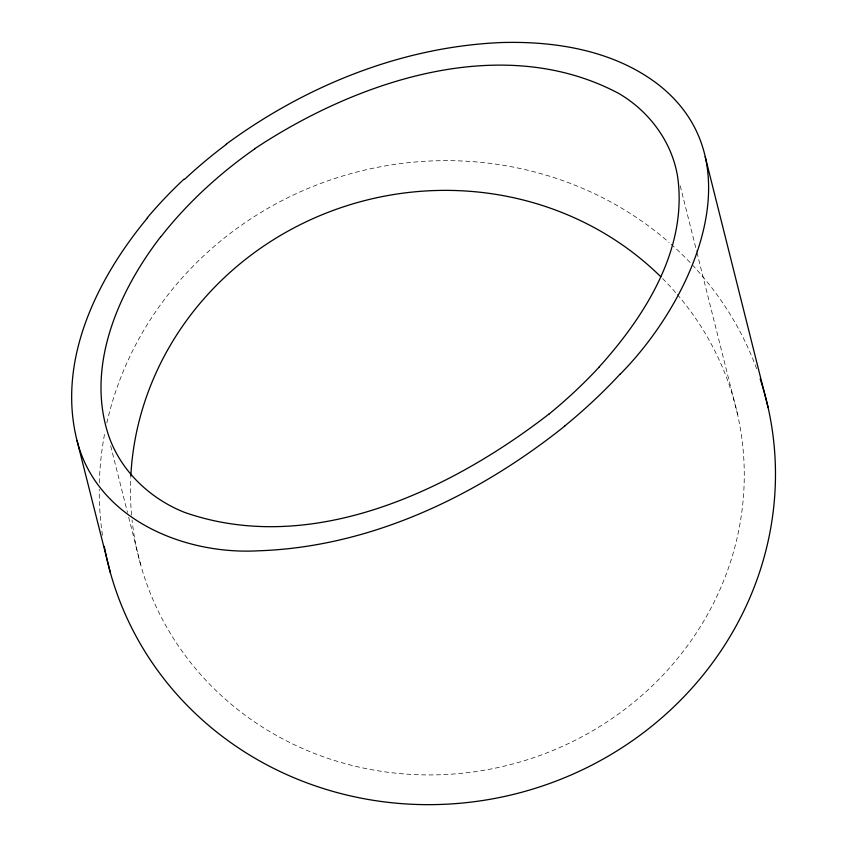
<?xml version="1.0" encoding="UTF-8"?>
<svg xmlns="http://www.w3.org/2000/svg" width="847" height="847" viewBox="0 0 847 847"><rect width="100%" height="100%" fill="white"/><g stroke="black" fill="none" stroke-linecap="round" stroke-linejoin="round"><path stroke-width="0.64" stroke-dasharray="4.24 3.18" d="M110.671 445.893L127.463 512.424M128.67 517.242L140.56 564.388M680.236 185.864L696.615 251.167M696.933 252.448L737.589 414.532M102.466 535.304A339.171 320.886 -14.1 0 1 101.619 529.089M101.46 527.84A339.171 320.886 -14.1 0 1 99.247 489.386M99.353 482.854A339.171 320.886 -14.1 0 1 105.007 431.748M106.849 423.034A339.171 320.886 -14.1 0 1 336.915 177.796A339.171 320.886 -14.1 0 1 669.098 242.475M671.057 244.19A339.171 320.886 -14.1 0 1 757.144 370.139M677.282 294.46A307.863 291.262 -14.1 0 1 553.387 750.251A307.863 291.262 -14.1 0 1 132.047 520.026M131.571 515.156A307.863 291.262 -14.1 0 1 130.745 477.507M662.619 278.589A307.863 291.262 -14.1 0 1 676.457 293.496"/><path stroke-width="1.27" d="M160.454 237.022C118.135 292.109 85.208 367.1 108.988 436.639C121.333 471.599 150.459 498.883 184.593 512.393C311.273 556.67 449.704 490.858 548.888 414.119M147.558 217.848C97.289 278.345 56.696 360.208 77.013 440.525L110.375 572.71M598.882 367.28C644.853 316.429 687.129 249.844 677.854 178.389C672.762 142.783 649.564 111.444 618.797 93.477C502.165 31.413 356.989 80.952 254.725 148.712M620.078 374.3C690.866 302.877 757.514 162.645 658.67 84.838C614.509 50.693 556.384 40.995 501.837 42.53C402.293 46.585 306.042 85.526 226.265 144.117M564.896 425.988C477.952 495.463 371.293 547.014 258.536 550.794C183.915 555.05 96.886 519.063 77.013 440.525M705.212 156.79L768.113 407.608M130.809 476.205A307.863 291.262 -14.1 0 1 331.113 211.189A307.863 291.262 -14.1 0 1 660.819 276.8M760.172 378.863A339.171 320.886 -14.1 0 1 516.966 793.512A339.171 320.886 -14.1 0 1 104.319 546.484M619.93 374.279A217.298 81.587 -39.3 0 1 564.822 425.903M184.434 179.469A251.199 125.472 -37.6 0 1 226.414 144.329M147.272 217.785A251.199 126.012 -37.6 0 1 183.968 179.193M598.956 367.28A198.579 75.722 -39.2 0 1 548.92 414.162M160.676 237.044A227.134 112.026 -37.7 0 1 254.799 148.86"/></g></svg>
